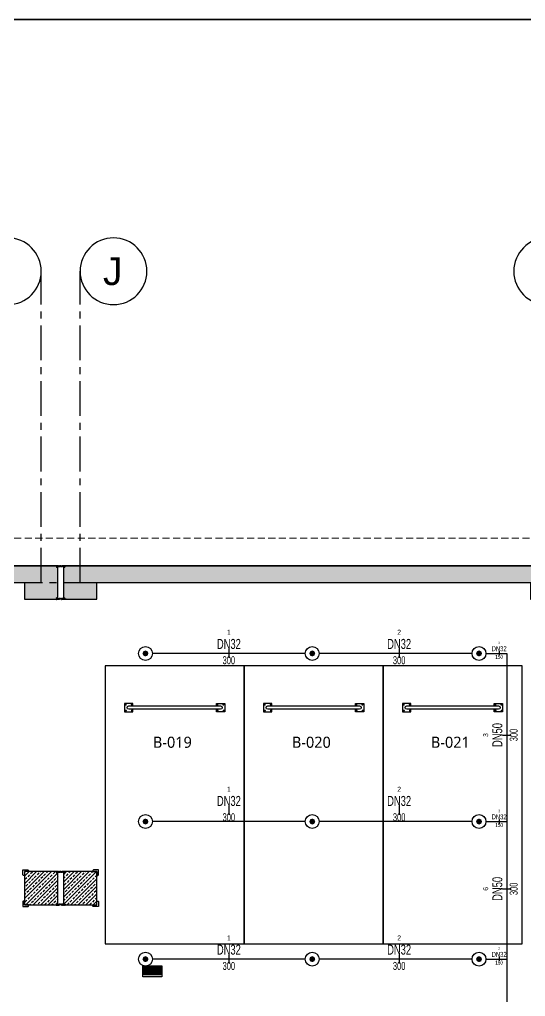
# Model space of a CAD drawing. Header units: millimetres. Extents: x -379292 to 1221486, y 92049 to 447512.
# Drawn here: x 351338 to 360438, y 270672 to 288249 of the extents above; entities that cross this region are included whole.
import ezdxf
from ezdxf.enums import TextEntityAlignment as Align
from ezdxf.lldxf.tags import DXFTag

# ---------------------------------------------------------------- set-up
doc = ezdxf.new("R2010")
doc.units = ezdxf.units.MM
doc.linetypes.add('CENTER', pattern=[2, 1.25, -0.25, 0.25, -0.25])
doc.linetypes.add('HIDDEN', pattern=[9.525, 6.35, -3.175])
for name, color, linetype in [('-M-YNGN-BORUID', 7, 'Continuous'), ('-M-YNGN-BORUUZUN', 7, 'Continuous'), ('-M-YNGN-BORUYUK', 7, 'Continuous'), ('-M-YNGN-SPR-YUK', 7, 'Continuous'), ('-M-YNGN-ZON2-CAP-', 7, 'Continuous'), ('-M-YNGN-ZON2-SPR-', 7, 'Continuous'), ('05_AXIS', 211, 'CENTER'), ('05_AXIS NAME', 7, 'Continuous'), ('05_DILATATION', 131, 'Continuous'), ('05_HATCH CONCRETE', 141, 'Continuous'), ('05_HATCH SOLID-2', 253, 'Continuous'), ('05_SYMBOL', 2, 'Continuous'), ('202-A-Y-MahalAd', 141, 'Continuous')]:
    doc.layers.add(name, color=color, linetype=linetype)
doc.layers.add('-M-YNGN-SPR-CAPCIZGI', color=188, linetype='Continuous', plot=False)
for name, color, linetype, lineweight in [('-M-YNGN-ZON2', 4, 'SP', 30), ('0-KRCN-HVL-KANALUFLEME01', 3, 'Continuous', 40), ('0-KRCN-MİMARİ DETAY', 6, 'Continuous', 30), ('06_FORMWORK HIDDEN', 252, 'HIDDEN2', 0)]:
    doc.layers.add(name, color=color, linetype=linetype, lineweight=lineweight)
doc.styles.add('CIZGI', font='tahoma.ttf', dxfattribs={"width": 0.8, "oblique": 20})
doc.styles.add('HCAD', font='HCAD.SHX', dxfattribs={"width": 0.8, "height": 0.2})
doc.styles.add('PIPESIZE', font='hcad.shx', dxfattribs={"width": 0.8})
doc.styles.add('SPR-NOT', font='romans.shx')
doc.styles.get("Standard").update_dxf_attribs({"font": 'segoeuil.ttf'})
doc.styles.add('YAZI-5', font='arial.ttf', dxfattribs={"height": 5})
tags = doc.linetypes.add('HIDDEN2', pattern=[0.1875, 0.125, -0.0625]).pattern_tags.tags
tags[6:7] = [DXFTag(74, 4), DXFTag(75, 0), DXFTag(340, '0'), DXFTag(46, 0.0), DXFTag(50, 0.0), DXFTag(44, 0.0), DXFTag(45, 0.0)]
tags[4:5] = [DXFTag(74, 4), DXFTag(75, 0), DXFTag(340, '0'), DXFTag(46, 0.0), DXFTag(50, 0.0), DXFTag(44, 0.0), DXFTag(45, 0.0)]
doc.linetypes.add('SP', pattern='A,2,-0.1,["SP",CIZGI,S=0.14,R=0.2,X=0,Y=-0.07],-0.255', length=2.355)
pattern_1 = [(225, (905000, -3e-07), (67.351921, -67.351921), []), (225, (904932.65, -3e-07), (67.351921, -67.351921), [47.625, -23.8125])]

# ---------------------------------------------------------------- blocks, each defined once
blk = doc.blocks.new('AWAKS ADI')
at = {"layer": '05_AXIS NAME', "color": 2}
blk.add_circle((0, 0), 6, dxfattribs=at)
at = {"layer": '05_AXIS NAME', "style": 'YAZI-5'}
blk.add_attdef('AKSADI', text='', height=5, dxfattribs=at).set_placement((0, 0), align=Align.MIDDLE_CENTER)
blk = doc.blocks.new('202_Aks')
at = {"layer": '05_AXIS', "ltscale": 500}
for p, q in [((65600, 0), (65600, 5600)), ((66300, 0), (66300, 5600)), ((-5000, 0), (142900, 0))]:
    blk.add_line(p, q, dxfattribs=at)
at = {"layer": '05_AXIS NAME'}
ref = blk.add_blockref('AWAKS ADI', (65000, 5600), dxfattribs=dict(at, xscale=-100, yscale=100, zscale=100))
ref.add_attrib('AKSADI', 'I', dxfattribs={"height": 500, "style": 'YAZI-5'}).set_placement((64986, 5602), align=Align.MIDDLE_CENTER)
ref = blk.add_blockref('AWAKS ADI', (66900, 5600), dxfattribs=dict(at, xscale=-100, yscale=100, zscale=100))
ref.add_attrib('AKSADI', 'J', dxfattribs={"height": 500, "style": 'YAZI-5'}).set_placement((66886, 5602), align=Align.MIDDLE_CENTER)
ref = blk.add_blockref('AWAKS ADI', (74700, 5600), dxfattribs=dict(at, xscale=-100, yscale=100, zscale=100))
ref.add_attrib('AKSADI', 'K', dxfattribs={"height": 500, "style": 'YAZI-5'}).set_placement((74686, 5602), align=Align.MIDDLE_CENTER)
blk = doc.blocks.new('202_Vida')
at = {"color": 0, "linetype": 'ByBlock', "ltscale": 0.2}
for points in [[(1, 0), (-1, 0)], [(0, 1), (0, -1)]]:
    blk.add_lwpolyline(points, dxfattribs=at)
at = {"color": 0, "linetype": 'ByBlock'}
for radius in [0.42, 0.23, 0.155]:
    blk.add_circle((0, 0), radius, dxfattribs=at)
blk = doc.blocks.new('202_Stoper')
at = {"color": 0, "linetype": 'ByBlock'}
for points in [[(-750, -30), (-750, -75), (-900, -75), (-900, 75), (-750, 75), (-750, 30)], [(750, -30), (750, -75), (900, -75), (900, 75), (750, 75), (750, 30)]]:
    blk.add_lwpolyline(points, dxfattribs=at)
blk.add_lwpolyline([(825, -30, 1), (825, 30), (-825, 30, 1), (-825, -30)], format="xyb", close=True, dxfattribs=at)
at = {"color": 0, "linetype": 'ByBlock', "yscale": 10, "zscale": 10, "rotation": 180}
for p, xscale in [((-877, 53), -10), ((-772, 53), 10), ((772, 53), -10), ((877, 53), 10)]:
    blk.add_blockref('202_Vida', p, dxfattribs=dict(at, xscale=xscale))
at = {"color": 0, "linetype": 'ByBlock', "yscale": 10, "zscale": 10}
for p, xscale in [((-877, -52), 10), ((-772, -52), -10), ((772, -52), 10), ((877, -52), -10)]:
    blk.add_blockref('202_Vida', p, dxfattribs=dict(at, xscale=xscale))
blk = doc.blocks.new('202_Mahalblok')
at = {"color": 0, "linetype": 'ByBlock', "flags": 128}
blk.add_lwpolyline([(0, 0), (0, 5000), (2500, 5000), (2500, 0)], close=True, dxfattribs=at)
at = {"color": 252}
blk.add_blockref('202_Stoper', (1250, 750), dxfattribs=at)
at = {"color": 0, "linetype": 'ByBlock', "ltscale": 25}
blk.add_attdef('MAHALNO', text='', height=200, dxfattribs=at).set_placement((1209, 1390), align=Align.BOTTOM_CENTER)
blk = doc.blocks.new('DİLATASYON PROFİL')
at = {"color": 8}
for p, q in [((-48, 0), (-46, 2)), ((-48, 0), (-20, 0)), ((-46, 2), (-46, 2)), ((-23, 2), (-20, 2)), ((-23, 2), (-22, 0)), ((-19, 2), (-20, 1)), ((-20, 2), (-20, 1)), ((-20, 0), (12, 0)), ((-20, 0), (-20, 0)), ((-20, 0), (-20, 0)), ((-17, 2), (-19, 2)), ((-17, 2), (-18, 0)), ((12, -13), (12, 0)), ((12, -13), (12, 0)), ((20, 2), (21, 0)), ((22, 2), (21, 2)), ((21, 1), (21, 0)), ((21, -1), (21, 0)), ((23, 1), (23, 1)), ((24, -6), (23, 1)), ((24, 1), (24, 1)), ((24, 1), (24, 1)), ((25, 1), (25, 1)), ((25, 1), (25, 1)), ((26, 1), (26, 1)), ((26, 1), (26, 1)), ((27, 1), (27, 1)), ((27, 1), (27, 1)), ((28, 1), (28, 1)), ((28, 1), (28, 1)), ((29, 1), (29, 1)), ((29, 1), (29, 1)), ((30, 1), (30, 1)), ((30, 1), (30, 1)), ((31, 1), (31, 1)), ((31, 1), (31, 1)), ((32, 1), (32, 1)), ((32, 1), (32, 1)), ((33, 1), (33, 1)), ((33, 1), (33, 1)), ((34, 1), (34, 1)), ((34, 1), (34, 1)), ((35, 1), (35, 1)), ((35, 1), (35, 1)), ((36, 2), (36, 2)), ((36, 2), (36, 1)), ((38, 2), (36, 1)), ((36, 1), (36, 2)), ((36, 1), (36, 2)), ((38, 2), (38, 2)), ((38, 2), (38, 2)), ((38, 2), (38, 2)), ((39, 2), (38, 2)), ((39, 2), (38, 2)), ((40, 2), (39, 2)), ((39, 2), (39, 2)), ((40, 2), (41, 2)), ((41, 2), (42, 1)), ((41, 2), (41, 2)), ((43, 2), (42, 1)), ((43, 2), (43, 2)), ((43, 1), (43, 2)), ((43, 1), (43, 2)), ((44, 1), (44, 1)), ((45, 1), (45, 1)), ((45, 1), (45, 1)), ((46, 1), (46, 1)), ((46, 1), (46, 1)), ((47, 1), (47, 1)), ((47, 1), (47, 1)), ((48, 1), (48, 1)), ((48, 1), (48, 1)), ((49, 1), (49, 1)), ((49, 1), (49, 1)), ((50, 1), (50, 1)), ((50, 1), (50, 1)), ((51, 1), (51, 1)), ((51, 1), (51, 1)), ((52, 1), (52, 1)), ((52, 1), (52, 1)), ((53, 1), (53, 1)), ((53, 1), (53, 1)), ((54, 1), (54, 1)), ((54, 1), (54, 1)), ((55, 1), (55, 1)), ((55, 1), (55, 1)), ((56, 1), (56, 1)), ((57, 2), (57, 2)), ((57, 2), (58, 1)), ((57, 1), (57, 2)), ((57, 1), (57, 2)), ((59, 2), (58, 1)), ((59, 2), (59, 2)), ((59, 2), (59, 2)), ((59, 2), (59, 2)), ((60, 2), (59, 2)), ((60, 2), (59, 2)), ((60, 2), (61, 2)), ((61, 2), (62, 2)), ((61, 2), (61, 2)), ((63, 2), (62, 2)), ((63, 2), (64, 1)), ((64, 2), (64, 2)), ((64, 2), (64, 1)), ((64, 1), (64, 2)), ((64, 1), (64, 2)), ((65, 1), (65, 1)), ((66, 1), (66, 1)), ((66, 1), (66, 1)), ((67, 1), (67, 1)), ((67, 1), (67, 1)), ((68, 1), (68, 1)), ((68, 1), (68, 1)), ((69, 1), (69, 1)), ((69, 1), (69, 1)), ((70, 1), (70, 1)), ((70, 1), (70, 1)), ((71, 1), (71, 1)), ((71, 1), (71, 1)), ((72, 1), (72, 1)), ((72, 1), (72, 1)), ((73, 1), (73, 1)), ((73, 1), (73, 1)), ((74, 1), (74, 1)), ((74, 1), (74, 1)), ((75, 1), (75, 1)), ((75, 1), (75, 1)), ((76, -6), (77, 1)), ((76, 1), (76, 1)), ((76, 1), (76, 1)), ((77, 1), (77, 1)), ((77, 1), (77, 1)), ((78, 2), (79, 2)), ((80, 2), (79, 0)), ((79, 1), (79, 0)), ((79, -1), (79, 1)), ((88, -13), (88, 0)), ((120, 0), (88, 0)), ((88, -13), (88, 0)), ((148, 0), (88, 0)), ((117, 2), (119, 2)), ((117, 2), (118, 0)), ((119, 2), (120, 1)), ((123, 2), (120, 2)), ((120, 2), (120, 1)), ((120, 0), (120, 0)), ((120, 0), (120, 0)), ((140, 0), (120, 0)), ((123, 2), (122, 0)), ((146, 2), (146, 2)), ((148, 0), (146, 2)), ((-22, -20), (-23, -21)), ((-22, -20), (-23, -21)), ((-23, -21), (-22, -22)), ((-23, -21), (-22, -22)), ((-23, -22), (-23, -23)), ((-22, -22), (-23, -22)), ((-23, -22), (-23, -23)), ((-22, -22), (-23, -22)), ((-23, -23), (-22, -23)), ((-22, -23), (-23, -23)), ((-23, -23), (-23, -24)), ((-23, -23), (-22, -23)), ((-22, -23), (-23, -23)), ((-23, -23), (-23, -24)), ((-23, -24), (-22, -25)), ((-23, -24), (-22, -25)), ((-22, 0), (-18, 0)), ((-22, -3), (-22, 0)), ((-22, 0), (-18, 0)), ((-22, -3), (-22, 0)), ((-22, -3), (-18, -3)), ((-22, -3), (-18, -3)), ((-21, -6), (-22, -6)), ((-22, -6), (-22, -7)), ((-21, -6), (-22, -6)), ((-22, -6), (-22, -7)), ((-22, -7), (-21, -7)), ((-21, -7), (-22, -7)), ((-22, -7), (-22, -9)), ((-22, -7), (-21, -7)), ((-21, -7), (-22, -7)), ((-22, -7), (-22, -9)), ((-22, -9), (-21, -9)), ((-21, -9), (-22, -9)), ((-22, -9), (-22, -10)), ((-22, -9), (-21, -9)), ((-21, -9), (-22, -9)), ((-22, -9), (-22, -10)), ((-22, -10), (-21, -11)), ((-22, -10), (-21, -11)), ((-21, -11), (-22, -11)), ((-22, -11), (-22, -12)), ((-21, -11), (-22, -11)), ((-22, -11), (-22, -12)), ((-22, -12), (-21, -13)), ((-22, -12), (-21, -13)), ((-21, -13), (-22, -13)), ((-22, -13), (-22, -14)), ((-21, -13), (-22, -13)), ((-22, -13), (-22, -14)), ((-21, -14), (-22, -14)), ((-22, -14), (-21, -14)), ((-21, -14), (-22, -14)), ((-22, -14), (-22, -16)), ((-21, -14), (-22, -14)), ((-22, -14), (-21, -14)), ((-21, -14), (-22, -14)), ((-22, -14), (-22, -16)), ((-22, -16), (-21, -16)), ((-21, -16), (-22, -16)), ((-22, -16), (-22, -17)), ((-22, -16), (-21, -16)), ((-21, -16), (-22, -16)), ((-22, -16), (-22, -17)), ((-22, -17), (-21, -18)), ((-22, -17), (-21, -18)), ((-21, -18), (-22, -18)), ((-22, -18), (-22, -19)), ((-21, -18), (-22, -18)), ((-22, -18), (-22, -19)), ((-22, -19), (-22, -20)), ((-22, -19), (-22, -20)), ((-22, -20), (-22, -20)), ((-22, -20), (-22, -20)), ((-22, -25), (-21, -25)), ((-22, -25), (-21, -25)), ((-21, -3), (-21, -3)), ((-21, -3), (-21, -6)), ((-21, -6), (-21, -3)), ((-21, -25), (-20, -3)), ((-21, -3), (-21, -3)), ((-21, -3), (-21, -6)), ((-21, -6), (-21, -3)), ((-21, -25), (-20, -3)), ((-21, -7), (-21, -7)), ((-21, -7), (-21, -7)), ((-19, -12), (-21, -14)), ((-19, -12), (-21, -14)), ((-19, -13), (-21, -14)), ((-19, -13), (-21, -14)), ((-19, -16), (-21, -18)), ((-19, -16), (-21, -17)), ((-19, -16), (-21, -18)), ((-19, -16), (-21, -17)), ((-19, -19), (-21, -21)), ((-19, -19), (-21, -21)), ((-19, -20), (-21, -21)), ((-19, -20), (-21, -21)), ((-19, -23), (-21, -25)), ((-19, -23), (-21, -25)), ((-19, -23), (-21, -25)), ((-19, -23), (-21, -25)), ((-21, -25), (-21, -25)), ((-20, -27), (-21, -25)), ((-21, -25), (-21, -25)), ((-20, -27), (-21, -25)), ((-19, -25), (-20, -3)), ((-19, -25), (-20, -3)), ((-20, -5), (-20, -6)), ((-20, -5), (-20, -6)), ((-20, -6), (-20, -6)), ((-20, -6), (-20, -6)), ((-19, -9), (-20, -10)), ((-19, -9), (-20, -10)), ((-19, -9), (-20, -10)), ((-19, -9), (-20, -10)), ((-20, -27), (-18, -25)), ((-20, -27), (-18, -25)), ((-18, -3), (-19, -3)), ((-19, -3), (-19, -6)), ((-18, -3), (-19, -3)), ((-19, -3), (-19, -6)), ((-19, -6), (-18, -6)), ((-19, -6), (-18, -6)), ((-19, -7), (-18, -7)), ((-18, -7), (-19, -7)), ((-19, -7), (-18, -7)), ((-18, -7), (-19, -7)), ((-19, -9), (-18, -9)), ((-18, -9), (-19, -9)), ((-19, -9), (-18, -9)), ((-18, -9), (-19, -9)), ((-18, -10), (-19, -11)), ((-18, -10), (-19, -11)), ((-19, -11), (-18, -11)), ((-19, -11), (-18, -11)), ((-18, -12), (-19, -13)), ((-18, -12), (-19, -13)), ((-19, -13), (-18, -13)), ((-19, -13), (-18, -13)), ((-19, -25), (-18, -25)), ((-19, -25), (-18, -25)), ((-18, -3), (-18, 0)), ((-18, -3), (-18, 0)), ((-18, -5), (-18, -3)), ((-18, -5), (-18, -3)), ((-18, -6), (-18, -5)), ((-18, -5), (-18, -5)), ((-18, -6), (-18, -5)), ((-18, -5), (-18, -5)), ((-18, -6), (-18, -7)), ((-18, -6), (-18, -7)), ((-18, -7), (-18, -9)), ((-18, -7), (-18, -9)), ((-18, -9), (-18, -10)), ((-18, -9), (-18, -9)), ((-18, -9), (-18, -10)), ((-18, -9), (-18, -9)), ((-18, -11), (-18, -11)), ((-18, -11), (-18, -12)), ((-18, -11), (-18, -11)), ((-18, -11), (-18, -12)), ((-18, -13), (-18, -14)), ((-18, -13), (-18, -14)), ((-18, -14), (-18, -16)), ((-18, -14), (-18, -14)), ((-18, -14), (-18, -14)), ((-18, -14), (-18, -16)), ((-18, -14), (-18, -14)), ((-18, -14), (-18, -14)), ((-18, -16), (-17, -16)), ((-18, -16), (-18, -16)), ((-18, -16), (-17, -16)), ((-18, -16), (-18, -16)), ((-17, -17), (-18, -18)), ((-17, -17), (-18, -18)), ((-18, -18), (-17, -18)), ((-18, -18), (-17, -18)), ((-17, -19), (-18, -20)), ((-17, -19), (-18, -20)), ((-18, -20), (-17, -20)), ((-18, -20), (-17, -20)), ((-17, -21), (-18, -22)), ((-17, -21), (-18, -22)), ((-18, -22), (-17, -22)), ((-18, -22), (-17, -22)), ((-18, -23), (-17, -23)), ((-17, -23), (-18, -23)), ((-18, -23), (-17, -23)), ((-17, -23), (-18, -23)), ((-17, -24), (-18, -25)), ((-17, -24), (-18, -25)), ((-18, -25), (-18, -25)), ((-18, -25), (-18, -25)), ((-17, -16), (-17, -17)), ((-17, -16), (-17, -17)), ((-17, -18), (-17, -19)), ((-17, -18), (-17, -19)), ((-17, -20), (-17, -21)), ((-17, -20), (-17, -21)), ((-17, -22), (-17, -23)), ((-17, -22), (-17, -23)), ((-17, -23), (-17, -24)), ((-17, -23), (-17, -24)), ((12, -13), (21, -13)), ((19, -2), (19, -1)), ((19, -8), (19, -8)), ((20, -3), (21, -3)), ((21, -1), (21, -3)), ((22, -12), (21, -7)), ((21, -13), (21, -9)), ((22, -12), (24, -7)), ((24, -5), (24, 0)), ((25, -6), (24, -6)), ((26, -6), (24, -6)), ((24, -7), (25, -7)), ((26, -7), (24, -7)), ((24, -12), (24, -8)), ((25, -8), (24, -8)), ((34, -12), (24, -12)), ((25, -5), (25, -4)), ((28, -4), (25, -4)), ((25, -10), (25, -8)), ((28, -10), (25, -10)), ((26, -4), (27, -4)), ((26, -6), (26, -5)), ((26, -9), (26, -7)), ((27, -9), (26, -9)), ((27, -9), (27, -4)), ((28, -10), (28, -4)), ((30, -10), (30, -4)), ((32, -4), (30, -4)), ((32, -10), (30, -10)), ((31, -4), (31, -8)), ((32, -4), (31, -4)), ((31, -8), (31, -10)), ((31, -10), (32, -10)), ((31, -10), (32, -10)), ((32, -4), (32, -5)), ((32, -4), (32, -6)), ((32, -6), (34, -6)), ((32, -8), (32, -10)), ((34, -8), (32, -8)), ((32, -10), (32, -8)), ((32, -10), (32, -8)), ((34, -6), (33, -6)), ((33, -8), (34, -8)), ((34, 0), (34, -5)), ((34, -6), (34, -2)), ((34, -8), (34, -12)), ((36, -7), (36, -5)), ((43, -7), (43, -5)), ((45, -6), (45, 0)), ((45, -6), (45, -2)), ((46, -6), (45, -6)), ((46, -6), (45, -6)), ((45, -8), (46, -8)), ((46, -8), (45, -8)), ((45, -12), (45, -9)), ((55, -12), (45, -12)), ((46, -6), (46, -4)), ((46, -4), (48, -4)), ((49, -4), (46, -4)), ((46, -6), (46, -4)), ((46, -10), (46, -8)), ((46, -10), (46, -8)), ((46, -10), (46, -9)), ((48, -10), (46, -10)), ((49, -10), (46, -10)), ((48, -4), (48, -8)), ((48, -8), (48, -10)), ((49, -10), (49, -4)), ((53, -4), (51, -4)), ((51, -10), (51, -4)), ((53, -10), (51, -10)), ((52, -4), (52, -8)), ((54, -4), (52, -4)), ((52, -8), (52, -10)), ((52, -10), (54, -10)), ((53, -4), (53, -6)), ((54, -4), (54, -5)), ((55, -6), (54, -6)), ((55, -6), (54, -6)), ((54, -8), (55, -8)), ((55, -8), (54, -8)), ((54, -10), (54, -8)), ((53, -9), (53, -10)), ((55, 0), (55, -6)), ((55, -6), (55, -2)), ((55, -9), (55, -12)), ((57, -7), (57, -5)), ((64, -7), (64, -5)), ((66, -6), (66, 0)), ((66, -6), (66, -2)), ((68, -6), (66, -6)), ((67, -6), (66, -6)), ((66, -8), (68, -8)), ((67, -8), (66, -8)), ((66, -12), (66, -9)), ((76, -12), (66, -12)), ((68, -6), (68, -4)), ((68, -4), (69, -4)), ((70, -4), (68, -4)), ((68, -6), (68, -4)), ((68, -10), (68, -8)), ((68, -10), (68, -8)), ((68, -10), (68, -9)), ((69, -10), (68, -10)), ((70, -10), (68, -10)), ((69, -4), (69, -8)), ((69, -8), (69, -10)), ((70, -10), (70, -4)), ((75, -4), (72, -4)), ((72, -10), (72, -4)), ((75, -10), (72, -10)), ((73, -10), (73, -5)), ((74, -5), (73, -5)), ((73, -10), (74, -10)), ((74, -7), (74, -5)), ((74, -7), (76, -7)), ((74, -9), (74, -8)), ((74, -8), (76, -8)), ((75, -4), (75, -6)), ((76, -6), (75, -6)), ((75, -8), (76, -8)), ((75, -9), (75, -10)), ((76, 0), (76, -6)), ((78, -12), (76, -8)), ((76, -9), (76, -12)), ((78, -12), (79, -8)), ((79, -2), (79, -3)), ((80, -3), (79, -3)), ((79, -13), (79, -9)), ((88, -13), (79, -13)), ((81, -2), (81, -1)), ((81, -8), (81, -9)), ((118, -16), (117, -16)), ((117, -16), (117, -17)), ((118, -16), (117, -16)), ((117, -16), (117, -17)), ((117, -17), (118, -18)), ((117, -17), (118, -18)), ((118, -18), (117, -18)), ((117, -18), (117, -19)), ((118, -18), (117, -18)), ((117, -18), (117, -19)), ((117, -19), (118, -20)), ((117, -19), (118, -20)), ((118, -20), (117, -20)), ((117, -20), (117, -21)), ((118, -20), (117, -20)), ((117, -20), (117, -21)), ((117, -21), (118, -22)), ((117, -21), (118, -22)), ((117, -22), (117, -23)), ((118, -22), (117, -22)), ((117, -22), (117, -23)), ((118, -22), (117, -22)), ((117, -23), (118, -23)), ((118, -23), (117, -23)), ((117, -23), (117, -24)), ((117, -23), (118, -23)), ((118, -23), (117, -23)), ((117, -23), (117, -24)), ((117, -24), (118, -25)), ((117, -24), (118, -25)), ((118, 0), (122, 0)), ((118, -3), (118, 0)), ((118, 0), (122, 0)), ((118, -3), (118, 0)), ((118, -3), (119, -3)), ((118, -3), (122, -3)), ((118, -6), (118, -3)), ((118, -3), (119, -3)), ((118, -3), (122, -3)), ((118, -6), (118, -3)), ((119, -6), (118, -6)), ((118, -6), (118, -7)), ((119, -6), (118, -6)), ((118, -6), (118, -7)), ((118, -7), (119, -7)), ((118, -7), (118, -7)), ((119, -7), (118, -7)), ((118, -7), (118, -9)), ((118, -7), (119, -7)), ((118, -7), (118, -7)), ((119, -7), (118, -7)), ((118, -7), (118, -9)), ((118, -9), (119, -9)), ((119, -9), (118, -9)), ((118, -9), (118, -10)), ((118, -9), (119, -9)), ((119, -9), (118, -9)), ((118, -9), (118, -10)), ((118, -10), (119, -11)), ((118, -10), (119, -11)), ((119, -11), (118, -11)), ((118, -11), (118, -12)), ((119, -11), (118, -11)), ((118, -11), (118, -12)), ((118, -12), (119, -13)), ((118, -12), (119, -13)), ((119, -13), (118, -13)), ((118, -13), (118, -14)), ((119, -13), (118, -13)), ((118, -13), (118, -14)), ((118, -14), (118, -14)), ((118, -14), (118, -14)), ((118, -14), (118, -16)), ((118, -14), (118, -14)), ((118, -14), (118, -14)), ((118, -14), (118, -14)), ((118, -14), (118, -16)), ((118, -14), (118, -14)), ((118, -16), (118, -16)), ((118, -16), (118, -16)), ((121, -23), (118, -25)), ((121, -23), (118, -25)), ((118, -25), (119, -25)), ((118, -25), (118, -25)), ((120, -27), (118, -25)), ((118, -25), (119, -25)), ((118, -25), (118, -25)), ((120, -27), (118, -25)), ((119, -3), (119, -6)), ((119, -25), (120, -3)), ((119, -3), (119, -6)), ((119, -25), (120, -3)), ((120, -6), (119, -6)), ((120, -6), (119, -6)), ((120, -9), (119, -10)), ((120, -9), (119, -10)), ((120, -9), (119, -10)), ((120, -9), (119, -10)), ((121, -12), (119, -14)), ((121, -12), (119, -14)), ((121, -13), (119, -14)), ((121, -13), (119, -14)), ((121, -16), (119, -18)), ((121, -16), (119, -17)), ((121, -16), (119, -18)), ((121, -16), (119, -17)), ((121, -19), (119, -21)), ((121, -19), (119, -21)), ((121, -20), (119, -21)), ((121, -20), (119, -21)), ((121, -23), (119, -25)), ((121, -23), (119, -25)), ((121, -25), (120, -3)), ((121, -25), (120, -3)), ((120, -5), (120, -6)), ((120, -5), (120, -6)), ((120, -27), (121, -25)), ((120, -27), (121, -25)), ((121, -3), (121, -3)), ((121, -3), (121, -6)), ((121, -5), (121, -3)), ((121, -3), (121, -3)), ((121, -3), (121, -6)), ((121, -5), (121, -3)), ((121, -6), (121, -5)), ((121, -5), (121, -5)), ((121, -6), (121, -5)), ((121, -5), (121, -5)), ((121, -6), (122, -6)), ((121, -6), (122, -6)), ((121, -8), (122, -7)), ((122, -7), (121, -8)), ((121, -8), (122, -7)), ((122, -7), (121, -8)), ((121, -9), (122, -9)), ((121, -9), (121, -9)), ((122, -9), (121, -9)), ((121, -9), (122, -9)), ((121, -9), (121, -9)), ((122, -9), (121, -9)), ((122, -10), (121, -11)), ((122, -10), (121, -11)), ((121, -11), (122, -11)), ((121, -11), (121, -11)), ((121, -11), (122, -11)), ((121, -11), (121, -11)), ((122, -12), (121, -13)), ((122, -12), (121, -13)), ((121, -13), (122, -13)), ((121, -13), (122, -13)), ((121, -14), (122, -14)), ((122, -14), (121, -14)), ((121, -14), (122, -14)), ((122, -14), (121, -14)), ((121, -16), (122, -16)), ((122, -16), (121, -16)), ((121, -16), (122, -16)), ((122, -16), (121, -16)), ((122, -17), (121, -18)), ((122, -17), (121, -18)), ((121, -18), (122, -18)), ((121, -18), (122, -18)), ((121, -25), (121, -25)), ((121, -25), (122, -25)), ((121, -25), (121, -25)), ((121, -25), (122, -25)), ((122, -3), (122, 0)), ((122, -3), (122, 0)), ((122, -6), (122, -7)), ((122, -6), (122, -7)), ((122, -7), (122, -9)), ((122, -7), (122, -9)), ((122, -9), (122, -10)), ((122, -9), (122, -10)), ((122, -11), (122, -12)), ((122, -11), (122, -12)), ((122, -13), (122, -14)), ((122, -13), (122, -14)), ((122, -14), (122, -16)), ((122, -14), (122, -16)), ((122, -16), (122, -17)), ((122, -16), (122, -17)), ((122, -18), (122, -19)), ((122, -18), (122, -19)), ((122, -19), (122, -20)), ((122, -19), (122, -20)), ((122, -20), (122, -20)), ((122, -20), (123, -21)), ((122, -20), (122, -20)), ((122, -20), (123, -21)), ((123, -21), (122, -22)), ((123, -21), (122, -22)), ((122, -22), (123, -22)), ((122, -22), (123, -22)), ((122, -23), (123, -23)), ((123, -23), (122, -23)), ((122, -23), (123, -23)), ((123, -23), (122, -23)), ((123, -24), (122, -25)), ((123, -24), (122, -25)), ((123, -22), (123, -23)), ((123, -22), (123, -23)), ((123, -23), (123, -24)), ((123, -23), (123, -24))]:
    blk.add_line(p, q, dxfattribs=at)
for centre, radius, start, end in [((-45, 1), 1.3, 64.6683, 126.1289), ((-44, 3), 1.3, 244.6683, 295.3317), ((-43, 1), 1.3, 64.6683, 115.3317), ((-42, 3), 1.3, 244.6683, 295.3317), ((-40, 1), 1.3, 64.6683, 115.3317), ((-39, 3), 1.3, 244.6683, 295.3317), ((-38, 1), 1.3, 64.6683, 115.3317), ((-37, 3), 1.3, 244.6683, 295.3317), ((-36, 1), 1.3, 64.6683, 115.3317), ((-35, 3), 1.3, 244.6683, 295.3317), ((-34, 1), 1.3, 64.6683, 115.3317), ((-33, 3), 1.3, 244.6683, 295.3317), ((-32, 1), 1.3, 64.6683, 115.3317), ((-30, 3), 1.3, 244.6683, 295.3317), ((-29, 1), 1.3, 64.6683, 115.3317), ((-28, 3), 1.3, 244.6683, 295.3317), ((-27, 1), 1.3, 64.6683, 115.3317), ((-26, 3), 1.3, 244.6683, 295.3317), ((-25, 1), 1.3, 64.6683, 115.3317), ((-24, 3), 1.3, 244.6683, 295.3317), ((-23, 1), 1.3, 64.6683, 115.3317), ((-22, 3), 1.3, 244.6683, 295.3317), ((-20, 1), 1.3, 64.6683, 115.3317), ((-19, 3), 1.3, 244.6683, 295.3317), ((-18, 1), 1.3, 64.6683, 115.3317), ((-17, 3), 1.3, 244.6683, 295.3317), ((-16, 1), 1.3, 64.6683, 115.3317), ((-15, 3), 1.3, 244.6683, 295.3317), ((-14, 1), 1.3, 64.6683, 115.3317), ((-13, 3), 1.3, 244.6683, 295.3317), ((-12, 1), 1.3, 64.6683, 115.3317), ((-10, 3), 1.3, 244.6683, 295.3317), ((-9, 1), 1.3, 64.6683, 115.3317), ((-8, 3), 1.3, 244.6683, 295.3317), ((-7, 1), 1.3, 64.6683, 115.3317), ((-6, 1), 1.3, 64.6683, 115.3317), ((-5, 3), 1.3, 244.6683, 295.3317), ((-4, 1), 1.3, 64.6683, 115.3317), ((-3, 3), 1.3, 244.6683, 295.3317), ((-2, 1), 1.3, 64.6683, 115.3317), ((-1, 3), 1.3, 244.6683, 295.3317), ((1, 1), 1.3, 64.6683, 115.3317), ((2, 3), 1.3, 244.6683, 295.3317), ((3, 1), 1.3, 64.6683, 115.3317), ((4, 3), 1.3, 244.6683, 295.3317), ((5, 1), 1.3, 64.6683, 115.3317), ((6, 3), 1.3, 244.6683, 295.3317), ((7, 1), 1.3, 64.6683, 115.3317), ((8, 3), 1.3, 244.6683, 295.3317), ((9, 1), 1.3, 64.6683, 115.3317), ((11, 3), 1.3, 244.6683, 295.3317), ((12, 1), 1.3, 64.6683, 115.3317), ((13, 3), 1.3, 244.6683, 295.3317), ((14, 1), 1.3, 64.6683, 115.3317), ((15, 3), 1.3, 244.6683, 295.3317), ((16, 1), 1.3, 64.6683, 115.3317), ((17, 3), 1.3, 244.6683, 295.3317), ((18, 1), 1.3, 63.2691, 115.3317), ((20, 3), 1.3, 244.6683, 288.3764), ((21, 2), 0.381, 90.8255, 269.3453), ((20, -1), 1.61, 330.6457, 24.0465), ((22, 1), 0.55, 357.34, 90), ((23, 1), 0.16, 40.5, 139.5), ((23, 1), 0.16, 141.0253, 263.0349), ((23, -1), 1.2, 25.7871, 83.0349), ((24, 1), 0.16, 40.5, 139.5), ((25, 1), 0.16, 40.5, 139.5), ((26, 1), 0.16, 40.5, 139.5), ((27, 1), 0.16, 40.5, 139.5), ((28, 1), 0.16, 40.5, 139.5), ((29, 1), 0.16, 40.5, 139.5), ((30, 1), 0.16, 40.5, 139.5), ((31, 1), 0.16, 40.5, 139.5), ((32, 1), 0.16, 40.5, 139.5), ((33, 1), 0.16, 40.5, 139.5), ((34, 1), 0.16, 40.5, 139.5), ((37, -2), 3, 110.9248, 180), ((35, -1), 1.2, 93.7255, 146.441), ((35, 1), 0.16, 273.7255, 40.5), ((35, 1), 0.16, 273.7255, 276.016), ((39, -8), 10, 110.7934, 110.9248), ((39, -8), 10, 69.0752, 69.2066), ((42, -2), 3, 0, 69.0752), ((44, 1), 0.16, 40.5, 139.5), ((44, -1), 1.2, 25.7871, 64.9325), ((45, 1), 0.16, 40.5, 139.5), ((46, 1), 0.16, 40.5, 139.5), ((47, 1), 0.16, 40.5, 139.5), ((48, 1), 0.16, 40.5, 139.5), ((49, 1), 0.16, 40.5, 139.5), ((50, 1), 0.16, 40.5, 139.5), ((51, 1), 0.16, 40.5, 139.5), ((52, 1), 0.16, 40.5, 139.5), ((53, 1), 0.16, 40.5, 139.5), ((54, 1), 0.16, 40.5, 139.5), ((55, 1), 0.16, 40.5, 139.5), ((58, -2), 3, 110.9248, 180), ((56, -1), 1.2, 93.7255, 146.441), ((56, 0), 0.16, 273.7255, 40.5), ((61, -8), 10, 110.7934, 110.9248), ((61, -8), 10, 69.0752, 69.2066), ((63, -2), 3, 0, 69.0752), ((66, 1), 0.16, 40.5, 139.5), ((67, 1), 0.16, 40.5, 139.5), ((65, -1), 1.2, 25.7871, 64.9325), ((68, 1), 0.16, 40.5, 139.5), ((69, 1), 0.16, 40.5, 139.5), ((70, 1), 0.16, 40.5, 139.5), ((71, 1), 0.16, 40.5, 139.5), ((72, 1), 0.16, 40.5, 139.5), ((73, 1), 0.16, 40.5, 139.5), ((74, 1), 0.16, 40.5, 139.5), ((75, 1), 0.16, 40.5, 139.5), ((76, 1), 0.16, 40.5, 139.5), ((77, 1), 0.16, 40.5, 139.5), ((77, -1), 1.2, 93.7255, 146.441), ((78, 1), 0.55, 90, 182.66), ((77, 0), 0.16, 273.7255, 40.5), ((77, 0), 0.16, 273.7255, 276.016), ((79, 1), 0.381, 270.6547, 89.1745), ((80, 1), 1.3, 64.6683, 99.3419), ((82, 3), 1.3, 244.6683, 295.3317), ((83, 1), 1.3, 64.6683, 115.3317), ((84, 3), 1.3, 244.6683, 295.3317), ((85, 1), 1.3, 64.6683, 115.3317), ((86, 3), 1.3, 244.6683, 295.3317), ((87, 1), 1.3, 64.6683, 115.3317), ((88, 3), 1.3, 244.6683, 295.3317), ((89, 1), 1.3, 64.6683, 115.3317), ((90, 3), 1.3, 244.6683, 295.3317), ((92, 1), 1.3, 64.6683, 115.3317), ((93, 3), 1.3, 244.6683, 295.3317), ((94, 1), 1.3, 64.6683, 115.3317), ((95, 3), 1.3, 244.6683, 295.3317), ((96, 1), 1.3, 64.6683, 115.3317), ((97, 3), 1.3, 244.6683, 295.3317), ((98, 1), 1.3, 64.6683, 115.3317), ((99, 3), 1.3, 244.6683, 295.3317), ((100, 1), 1.3, 64.6683, 115.3317), ((102, 3), 1.3, 244.6683, 295.3317), ((103, 1), 1.3, 64.6683, 115.3317), ((104, 3), 1.3, 244.6683, 295.3317), ((105, 1), 1.3, 64.6683, 115.3317), ((106, 3), 1.3, 244.6683, 295.3317), ((107, 1), 1.3, 64.6683, 115.3317), ((108, 3), 1.3, 244.6683, 295.3317), ((109, 1), 1.3, 64.6683, 115.3317), ((111, 3), 1.3, 244.6683, 295.3317), ((112, 1), 1.3, 64.6683, 115.3317), ((113, 3), 1.3, 244.6683, 295.3317), ((114, 1), 1.3, 64.6683, 115.3317), ((115, 3), 1.3, 244.6683, 295.3317), ((116, 1), 1.3, 64.6683, 115.3317), ((117, 3), 1.3, 244.6683, 295.3317), ((118, 1), 1.3, 64.6683, 115.3317), ((119, 3), 1.3, 244.6683, 295.3317), ((121, 1), 1.3, 64.6683, 115.3317), ((122, 3), 1.3, 244.6683, 295.3317), ((123, 1), 1.3, 64.6683, 115.3317), ((124, 3), 1.3, 244.6683, 295.3317), ((125, 1), 1.3, 64.6683, 115.3317), ((126, 3), 1.3, 244.6683, 295.3317), ((127, 1), 1.3, 64.6683, 115.3317), ((128, 3), 1.3, 244.6683, 295.3317), ((129, 1), 1.3, 64.6683, 115.3317), ((131, 3), 1.3, 244.6683, 295.3317), ((132, 1), 1.3, 64.6683, 115.3317), ((133, 3), 1.3, 244.6683, 295.3317), ((134, 1), 1.3, 64.6683, 115.3317), ((135, 3), 1.3, 244.6683, 295.3317), ((136, 1), 1.3, 64.6683, 115.3317), ((137, 3), 1.3, 244.6683, 295.3317), ((138, 1), 1.3, 64.6683, 115.3317), ((139, 3), 1.3, 244.6683, 295.3317), ((141, 1), 1.3, 64.6683, 115.3317), ((142, 3), 1.3, 244.6683, 295.3317), ((143, 1), 1.3, 64.6683, 115.3317), ((144, 3), 1.3, 244.6683, 295.3317), ((145, 1), 1.3, 53.8711, 115.3317), ((-20, -3), 0.25, 2.8081, 91), ((-20, -3), 0.25, 89, 162.832), ((-20, -3), 0.25, 2.8081, 91), ((-20, -3), 0.25, 89, 162.832), ((18, -5), 4.15, 55.3598, 304.6402), ((18, -5), 4.29, 79.8358, 271.4513), ((18, -8), 0.825, 266.6901, 0), ((19, -1), 0.55, 0, 79.8358), ((20, -2), 0.55, 180, 270), ((20, -8), 0.954, 36.5523, 167.7728), ((21, -1), 0.6, 235.3598, 0), ((21, -9), 0.6, 0, 124.6402), ((22, -12), 0.364, 205.1184, 277.8355), ((24, -5), 0.25, 180, 270), ((24, -6), 0.55, 197.1305, 270), ((24, -8), 0.25, 90, 180), ((25, -5), 0.25, 270, 0), ((25, -8), 0.25, 0, 90), ((26, -5), 0.33, 90, 180), ((26, -9), 0.33, 180, 270), ((33, -5), 0.25, 180, 270), ((33, -8), 0.25, 90, 180), ((34, -5), 0.25, 270, 0), ((34, -8), 0.25, 0, 90), ((22, -12), 12.6, 0.0577, 16.2025), ((39, -1), 11.8, 246.209, 293.7816), ((39, -5), 3.75, 0, 180), ((39, -7), 3.75, 180, 0), ((57, -12), 12.6, 163.7975, 179.9423), ((45, -6), 0.25, 180, 270), ((45, -9), 0.25, 90, 180), ((46, -6), 0.25, 270, 0), ((46, -9), 0.25, 0, 90), ((54, -5), 0.25, 180, 270), ((54, -6), 0.25, 180, 270), ((54, -9), 0.25, 90, 180), ((55, -5), 0.25, 270, 0), ((55, -6), 0.25, 270, 0), ((55, -9), 0.25, 0, 90), ((43, -12), 12.6, 0.0577, 16.2025), ((61, -1), 11.8, 246.209, 293.7816), ((61, -5), 3.75, 0, 180), ((61, -7), 3.75, 180, 0), ((78, -12), 12.6, 163.7975, 179.9423), ((66, -6), 0.25, 180, 270), ((66, -9), 0.25, 90, 180), ((67, -6), 0.25, 270, 0), ((67, -9), 0.25, 0, 90), ((74, -5), 0.33, 0, 90), ((74, -9), 0.33, 270, 0), ((75, -6), 0.25, 180, 270), ((75, -9), 0.25, 90, 180), ((76, -6), 0.55, 270, 342.8695), ((76, -6), 0.25, 270, 0), ((76, -9), 0.25, 0, 90), ((78, -12), 0.364, 262.1645, 334.8816), ((80, -1), 1.61, 155.9535, 209.3543), ((79, -1), 0.6, 180, 304.6402), ((80, -8), 0.954, 12.2272, 143.4477), ((79, -9), 0.6, 55.3598, 180), ((82, -5), 4.15, 235.3598, 124.6402), ((80, -2), 0.55, 270, 0), ((82, -5), 4.29, 268.5487, 100.1642), ((81, -1), 0.55, 100.1642, 180), ((82, -9), 0.825, 180, 273.3099), ((120, -3), 0.25, 2.8081, 91), ((120, -3), 0.25, 89, 162.832), ((120, -3), 0.25, 2.8081, 91), ((120, -3), 0.25, 89, 162.832)]:
    blk.add_arc(centre, radius, start, end, dxfattribs=at)
blk = doc.blocks.new('bariyer')
at = {"color": 8, "ltscale": 25}
blk.add_lwpolyline([(0, -70), (15, -70, 0.414214), (30, -55), (30, 30), (-55, 30, 0.414214), (-70, 15), (-70, 0), (0, 0)], format="xyb", close=True, dxfattribs=at)
blk = doc.blocks.new('OtoParkBodrumKatMimari')
at = {"layer": '0-KRCN-HVL-KANALUFLEME01'}
h = blk.add_hatch(dxfattribs=at)
h.set_pattern_fill('ANSI31', color=8, scale=3, angle=135)
h.set_pattern_definition([(180, (72598.045, 170336.384), (-1e-15, -9.525), [])])
h.paths.add_polyline_path([(72456, 170379), (72456, 170254), (72741, 170254), (72741, 170379)])
at = {"layer": '05_HATCH CONCRETE'}
h = blk.add_hatch(dxfattribs=at)
h.set_pattern_fill('ANSI33', color=8, scale=15, angle=180, style=0)
h.set_pattern_definition(pattern_1)
h.paths.add_polyline_path([(12300, 177300), (12300, 177000), (12900, 177000), (12900, 177300), (19900, 177300), (19900, 177000), (20500, 177000), (20500, 177300), (28300, 177300), (28300, 177000), (28900, 177000), (28900, 177300), (36700, 177300), (36700, 177000), (37300, 177000), (37300, 177300), (45100, 177300), (45100, 177000), (45700, 177000), (45700, 177300), (53500, 177300), (53500, 177000), (54100, 177000), (54100, 177300), (61900, 177300), (61900, 177000), (62500, 177000), (62500, 177300), (70300, 177300), (70300, 177000), (70900, 177000), (70900, 177600), (4700, 177600), (4700, 177000), (5300, 177000), (5300, 177300)])
h = blk.add_hatch(dxfattribs=at)
h.set_pattern_fill('ANSI33', color=8, scale=15, angle=180, style=0)
h.set_pattern_definition(pattern_1)
h.paths.add_polyline_path([(96200, 177300), (96200, 177000), (96800, 177000), (96800, 177300), (104600, 177300), (104600, 177000), (105200, 177000), (105200, 177300), (113000, 177300), (113000, 177000), (113600, 177000), (113600, 177300), (121400, 177300), (121400, 177000), (122000, 177000), (122000, 177300), (127400, 177300), (127400, 177000), (128000, 177000), (128000, 177300), (135000, 177300), (135000, 177000), (135300, 177000), (135300, 172100), (135000, 172100), (135000, 171500), (135300, 171500), (135300, 164100), (135000, 164100), (135000, 163500), (135300, 163500), (135300, 156100), (135000, 156100), (135000, 155500), (135300, 155500), (135300, 148100), (135000, 148100), (135000, 147500), (135300, 147500), (135300, 144600), (135000, 144600), (135000, 144000), (135600, 144000), (135600, 144300), (142600, 144300), (142600, 144000), (142900, 144000), (142900, 140100), (142600, 140100), (142600, 139500), (142900, 139500), (142900, 132100), (142600, 132100), (142600, 131500), (142900, 131500), (142900, 127950), (142600, 127950), (142600, 127350), (142900, 127350), (142900, 124300), (142600, 124300), (142600, 123300), (142900, 123300), (142900, 113800), (142600, 113800), (142600, 112800), (142700, 112800), (142700, 100050), (135550, 100050), (135550, 108100), (135050, 108100), (135050, 83500), (135550, 83500), (135550, 99800), (142700, 99800), (142700, 78800), (142600, 78800), (142600, 77800), (142900, 77800), (142900, 68100), (142600, 68100), (142600, 67500), (143200, 67500), (143200, 144600), (135600, 144600), (135600, 177600), (71000, 177600), (71000, 177000), (71600, 177000), (71600, 177300), (79400, 177300), (79400, 177000), (80000, 177000), (80000, 177300), (87800, 177300), (87800, 177000), (88400, 177000), (88400, 177300)])
h = blk.add_hatch(dxfattribs=at)
h.set_pattern_fill('ANSI33', color=8, scale=15, angle=180, style=0)
h.set_pattern_definition(pattern_1)
h.paths.add_polyline_path([(70900, 172100), (70300, 172100), (70300, 171500), (70900, 171500)])
h = blk.add_hatch(dxfattribs=at)
h.set_pattern_fill('ANSI33', color=8, scale=15, angle=180, style=0)
h.set_pattern_definition(pattern_1)
h.paths.add_polyline_path([(71600, 172100), (71000, 172100), (71000, 171500), (71600, 171500)])
at = {"color": 5}
for points in [[(62500, 177300), (70300, 177300), (70300, 177000), (70900, 177000), (70900, 177600), (4700, 177600)], [(135600, 177600), (71000, 177600), (71000, 177000), (71600, 177000), (71600, 177300), (79400, 177300), (79400, 177000), (80000, 177000), (80000, 177300), (87800, 177300), (87800, 177000), (88400, 177000), (88400, 177300), (96200, 177300), (96200, 177000), (96800, 177000), (96800, 177300), (104600, 177300), (104600, 177000), (105200, 177000), (105200, 177300), (113000, 177300)]]:
    blk.add_lwpolyline(points, dxfattribs=at)
for points in [[(70900, 172100), (70300, 172100), (70300, 171500), (70900, 171500)], [(71600, 172100), (71000, 172100), (71000, 171500), (71600, 171500)]]:
    blk.add_lwpolyline(points, close=True, dxfattribs=at)
at = {"layer": '0-KRCN-HVL-KANALUFLEME01'}
for points in [[(72451, 170384), (72746, 170384), (72746, 170249), (72451, 170249)], [(72456, 170379), (72741, 170379), (72741, 170254), (72456, 170254)]]:
    blk.add_lwpolyline(points, close=True, dxfattribs=at)
at = {"layer": '0-KRCN-MİMARİ DETAY', "ltscale": 25}
blk.add_lwpolyline([(72426, 170404), (72771, 170404), (72771, 170204), (72426, 170204)], close=True, dxfattribs=at)
at = {"layer": '05_HATCH SOLID-2', "color": 251, "ltscale": 25}
for points in [[(-8600, 187430), (150500, 187430)], [(150500, -8770), (150500, 187430), (4700, 187430), (4700, 177600), (135600, 177600), (135600, 144600), (143200, 144600), (143200, 59700), (90240, -300), (70300, -300), (63119, 5881)]]:
    blk.add_lwpolyline(points, dxfattribs=at)
at = {"layer": '06_FORMWORK HIDDEN', "linetype": 'HIDDEN', "ltscale": 20}
blk.add_line((4200, 178100), (136100, 178100), dxfattribs=at)
at = {"layer": '05_AXIS'}
blk.add_blockref('202_Aks', (5000, 177300), dxfattribs=at)
at = {"layer": '05_DILATATION', "ltscale": 25}
for p in [(70900, 177600), (70900, 172100)]:
    blk.add_blockref('DİLATASYON PROFİL', p, dxfattribs=at)
at = {"layer": '05_DILATATION', "ltscale": 25, "xscale": -1, "rotation": 180}
for p in [(70900, 177000), (70900, 171500)]:
    blk.add_blockref('DİLATASYON PROFİL', p, dxfattribs=at)
at = {"layer": '05_SYMBOL', "color": 8, "xscale": -1}
blk.add_blockref('bariyer', (70300, 172100), dxfattribs=at)
at = {"layer": '05_SYMBOL', "color": 8}
blk.add_blockref('bariyer', (71600, 172100), dxfattribs=at)
at = {"layer": '05_SYMBOL', "color": 8, "rotation": 180}
blk.add_blockref('bariyer', (70300, 171500), dxfattribs=at)
at = {"layer": '05_SYMBOL', "color": 8, "xscale": -1, "rotation": 180}
blk.add_blockref('bariyer', (71600, 171500), dxfattribs=at)
at = {"layer": '202-A-Y-MahalAd', "color": 8, "ltscale": 25}
ref = blk.add_blockref('202_Mahalblok', (71750, 175800), dxfattribs=dict(at, xscale=-1, rotation=180))
ref.add_attrib('MAHALNO', 'B-019', dxfattribs={"layer": '0', "color": 0, "linetype": 'ByBlock', "ltscale": 25, "height": 200}).set_placement((72959, 174267), align=Align.BOTTOM_CENTER)
ref = blk.add_blockref('202_Mahalblok', (74250, 175800), dxfattribs=dict(at, xscale=-1, rotation=180))
ref.add_attrib('MAHALNO', 'B-020', dxfattribs={"layer": '0', "color": 0, "linetype": 'ByBlock', "ltscale": 25, "height": 200}).set_placement((75459, 174267), align=Align.BOTTOM_CENTER)
ref = blk.add_blockref('202_Mahalblok', (76750, 175800), dxfattribs=dict(at, xscale=-1, rotation=180))
ref.add_attrib('MAHALNO', 'B-021', dxfattribs={"layer": '0', "color": 0, "linetype": 'ByBlock', "ltscale": 25, "height": 200}).set_placement((77959, 174267), align=Align.BOTTOM_CENTER)
blk = doc.blocks.new('SP-C-UP-12')
at = {"ltscale": 10}
blk.add_line((0, 0), (0, 0), dxfattribs=at)
at = {"color": 1, "linetype": 'Continuous'}
blk.add_circle((0, 0), 12.5, dxfattribs=at)
at = {"ltscale": 10}
for points in [[(-5.4, 0), (-3.8, 3.8), (-3.8, -3.8), (0, 5.4)], [(-3.8, -3.8), (0, 5.4), (0, -5.4), (3.8, 3.8)], [(0, -5.4), (3.8, 3.8), (3.8, -3.8), (5.4, 0)]]:
    blk.add_solid(points, dxfattribs=at)
at = {"layer": '-M-YNGN-SPR-YUK', "style": 'SPR-NOT', "width": 0.5, "flags": 9}
for tag, p in [('YUK', (0, 17.8)), ('CAP', (0, 14.4)), ('TIP', (0.2, 10.8))]:
    blk.add_attdef(tag, text='', height=2.5, dxfattribs=at).set_placement(p, align=Align.MIDDLE_CENTER)
blk = doc.blocks.new('SPRKL100')
at = {"layer": '-M-YNGN-SPR-CAPCIZGI'}
blk.add_line((0, 0.431), (0, -0.431), dxfattribs=at)
at = {"layer": '-M-YNGN-BORUID', "color": 0, "style": 'HCAD', "width": 0.8, "flags": 1}
blk.add_attdef('DIC', text='', height=0.4, dxfattribs=at).set_placement((0, -1.693), align=Align.CENTER)
at = {"layer": '-M-YNGN-BORUUZUN', "color": 0, "style": 'HCAD', "width": 0.7}
blk.add_attdef('BOY', text='', height=0.8, dxfattribs=at).set_placement((0, -1.08), align=Align.CENTER)
at = {"layer": '-M-YNGN-BORUYUK', "color": 6, "style": 'PIPESIZE', "width": 0.8}
blk.add_attdef('YUK', text='', height=0.5, dxfattribs=at).set_placement((0, 1.866), align=Align.CENTER)
at = {"color": 0, "style": 'PIPESIZE', "width": 0.7}
blk.add_attdef('CAP', text='', height=1, dxfattribs=at).set_placement((0, 0.45), align=Align.CENTER)
blk = doc.blocks.new('A$C69E5DB5D')
at = {"layer": '-M-YNGN-ZON2', "ltscale": 500}
for p, q in [((-6335.9, 3212.4), (-6610.9, 3212.4)), ((-6035.9, 3212.4), (-6310.9, 3212.4)), ((-6010.9, 3212.4), (-5973.4, 3212.4)), ((-5973.4, 3212.4), (-5973.4, -1882.6)), ((-6335.9, 2909.9), (-6610.9, 2909.9)), ((-6035.9, 2909.9), (-6310.9, 2909.9)), ((-6010.9, 2909.9), (-5973.4, 2909.9)), ((-6335.9, 2662.4), (-6610.9, 2662.4)), ((-6035.9, 2662.4), (-6310.9, 2662.4)), ((-6010.9, 2662.4), (-5973.4, 2662.4))]:
    blk.add_line(p, q, dxfattribs=at)
at = {"layer": '-M-YNGN-ZON2-CAP-'}
for p, xscale, yscale, zscale, values in [((-6473.4, 3212.4), 18, 18, 18, {'YUK': '1', 'CAP': 'DN32', 'BOY': '300'}), ((-6167.1, 3212.4), 18, 18, 18, {'YUK': '2', 'CAP': 'DN32', 'BOY': '300'}), ((-5987.2, 3212.4), 9, 9, 9, {'YUK': '3', 'CAP': 'DN32', 'BOY': '150'}), ((-6473.4, 2929.9), 18, 18, 18, {'YUK': '1', 'CAP': 'DN32', 'BOY': '300'}), ((-6167.1, 2929.9), 18, 18, 18, {'YUK': '2', 'CAP': 'DN32', 'BOY': '300'}), ((-5987.2, 2909.9), 9, 9, 9, {'YUK': '3', 'CAP': 'DN32', 'BOY': '150'}), ((-6473.4, 2662.4), 18, 18, 18, {'YUK': '1', 'CAP': 'DN32', 'BOY': '300'}), ((-6167.1, 2662.4), 18, 18, 18, {'YUK': '2', 'CAP': 'DN32', 'BOY': '300'}), ((-5987.2, 2662.4), 9, 9, 9, {'YUK': '3', 'CAP': 'DN32', 'BOY': '150'})]:
    blk.add_blockref('SPRKL100', p, dxfattribs=dict(at, xscale=xscale, yscale=yscale, zscale=zscale)).add_auto_attribs(values)
at = {"layer": '-M-YNGN-ZON2-CAP-', "xscale": 18.00000000000005, "yscale": 18.00000000000005, "zscale": 18.00000000000005, "rotation": 90}
for p, values in [((-5973.4, 3065.6), {'YUK': '3', 'CAP': 'DN50', 'BOY': '300'}), ((-5973.4, 2788.8), {'YUK': '6', 'CAP': 'DN50', 'BOY': '300'})]:
    blk.add_blockref('SPRKL100', p, dxfattribs=at).add_auto_attribs(values)
at = {"layer": '-M-YNGN-ZON2-SPR-'}
for p in [(-6623.4, 3212.4), (-6323.4, 3212.4), (-6023.4, 3212.4), (-6623.4, 2909.9), (-6323.4, 2909.9), (-6023.4, 2909.9), (-6623.4, 2662.4), (-6323.4, 2662.4), (-6023.4, 2662.4)]:
    blk.add_blockref('SP-C-UP-12', p, dxfattribs=at)

msp = doc.modelspace()

# ---------------------------------------------------------------- block references
at = {"color": 8}
msp.add_blockref('OtoParkBodrumKatMimari', (281127.6, 100818.8), dxfattribs=at)

# ---------------------------------------------------------------- next in the draw order: block references
at = {"layer": '-M-YNGN-ZON2', "ltscale": 25, "xscale": 10, "yscale": 10, "zscale": 10}
msp.add_blockref('A$C69E5DB5D', (419836.6, 244719.5), dxfattribs=at)

doc.saveas('drawing.dxf')
